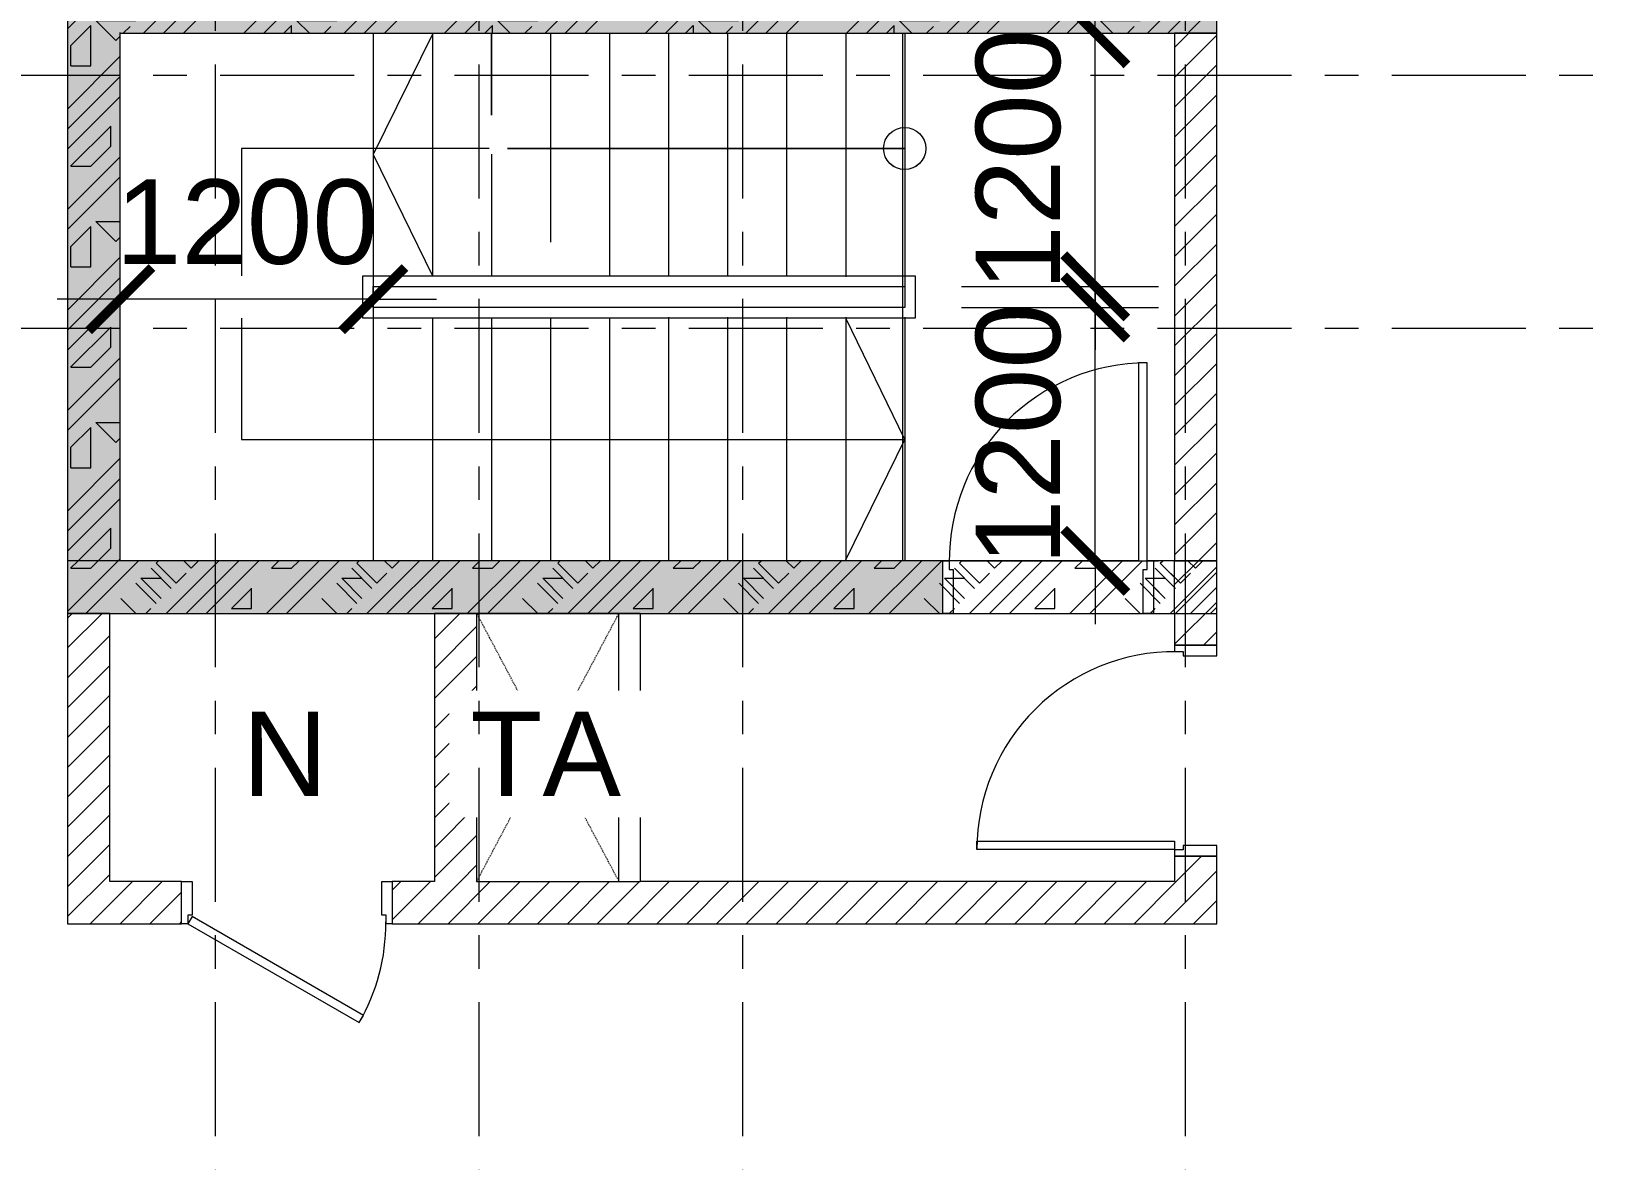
# Model space of a CAD drawing. Header units: millimetres. Extents: x -20201 to 105152, y -11216 to 48206.
# Drawn here: x 22580 to 30090, y 13963 to 19307 of the extents above; entities that cross this region are included whole.
import ezdxf

# ---------------------------------------------------------------- set-up
doc = ezdxf.new("R2010")
doc.units = ezdxf.units.MM
doc.linetypes.add('Dash', pattern=[6.35, 3.175, -3.175])
doc.linetypes.add('Grid Line', pattern=[22.225, 12.7, -3.175, 3.175, -3.175])
for name, color, linetype, lineweight in [('A-DETL-GENF', 31, 'Continuous', 5), ('A-DETL-GENF-HDLN', 161, 'Dash', 5), ('CHU', 181, 'Continuous', 5), ('CUA', 31, 'Continuous', 9), ('DIM', 1, 'Continuous', 5), ('HATCH-TUONG', 152, 'Continuous', 9), ('NET-CAT', 3, 'Continuous', 9), ('NET-THAY', 2, 'Continuous', 9), ('TRUC', 225, 'Continuous', 5)]:
    doc.layers.add(name, color=color, linetype=linetype, lineweight=lineweight)
doc.styles.add('Arial_2', font='arial_1.ttf', dxfattribs={"height": 400})
doc.styles.add('TA1', font='arial_1.ttf')
doc.dimstyles.new('D_200_KTx2', dxfattribs={"dimtxt": 400, "dimasz": 300, "dimexe": 300, "dimexo": 300, "dimgap": 160, "dimtad": 1, "dimdec": 0, "dimzin": 9, "dimtxsty": 'TA1', "dimblk": 'ARCHTICK', "dimcen": 1, "dimdle": 300, "dimclrd": 256, "dimclre": 256, "dimclrt": 7, "dimadec": 0, "dimazin": 0, "dimtfac": 1, "dimtdec": 0, "dimtix": 1, "dimtmove": 1, "dimatfit": 3, "dimldrblk": 'ARCHTICK', "dimfxl": 0, "dimtolj": 1, "dimtzin": 0, "dimlwd": -1, "dimlwe": -1, "dimarcsym": 0})
pattern_1 = [(45, (95.25, 0), (-476.246, 476.246), []), (45, (190.5, 0), (-476.246, 476.246), []), (45, (0, 0), (-476.246, 476.246), []), (45, (476.25, 0), (-476.246, 476.246), []), (45, (571.5, 0), (-476.246, 476.246), []), (0, (381, 95.25), (0, 952.5), [95.25, -857.25]), (0, (476.25, 190.5), (0, 952.5), [95.25, -857.25]), (45, (381, 95.25), (0, 952.491), [134.683, -1212.342]), (45, (476.25, 95.25), (0, 952.491), [134.683, -1212.342]), (0, (381, 95.25), (0, 952.5), [95.25, -857.25]), (90, (-95.25, 95.25), (-952.5, 6e-14), [95.25, -857.25]), (90, (0, 95.25), (-952.5, 6e-14), [190.5, -762]), (45, (-95.25, 190.5), (0, 952.491), [134.683, -1212.342]), (90, (762, 381), (-952.5, 6e-14), [95.25, -857.25]), (0, (666.75, 381), (0, 952.5), [95.25, -857.25]), (45, (666.75, 381), (0, 952.491), [134.683, -1212.342]), (0, (857.25, 95.25), (0, 952.5), [95.25, -857.25]), (0, (857.25, 571.5), (0, 952.5), [95.25, -857.25]), (90, (1047.75, 666.75), (-952.5, 6e-14), [95.25, -857.25]), (45, (857.25, 571.5), (0, 952.491), [269.367, -1077.658]), (45, (952.5, 571.5), (0, 952.491), [134.683, -1212.342]), (45, (1143, 762), (0, 952.491), [134.683, -1212.342]), (0, (1143, 857.25), (0, 952.5), [95.25, -857.25]), (90, (1143, 762), (-952.5, 6e-14), [95.25, -857.25]), (0, (476.25, 762), (0, 952.5), [95.25, -857.25]), (0, (666.75, 857.25), (0, 952.5), [95.25, -857.25]), (90, (571.5, 762), (-952.5, 6e-14), [95.25, -857.25]), (90, (666.75, 762), (-952.5, 6e-14), [95.25, -857.25]), (45, (476.25, 762), (0, 952.491), [134.683, -1212.342]), (45, (666.75, 762), (0, 952.491), [134.683, -1212.342]), (135, (119, 214.8), (-952.491, 6e-14), [134.683, -1212.342]), (135, (238.1, 333.4), (-952.491, 6e-14), [134.683, -1212.342]), (135, (309.56, 404.8), (-952.491, 6e-14), [134.683, -1212.342]), (135, (333.4, 428.6), (-952.491, 6e-14), [134.683, -1212.342]), (135, (381, 476.25), (-952.491, 6e-14), [134.683, -1212.342]), (135, (404.8, 500.06), (-952.491, 6e-14), [134.683, -1212.342]), (135, (476.25, 571.5), (-952.491, 6e-14), [134.683, -1212.342]), (135, (523.9, 619.1), (-952.491, 6e-14), [134.683, -1212.342]), (45, (119, 214.8), (0, 952.491), [95.25, -1251.775]), (45, (238.1, 333.4), (0, 952.491), [67.36, -1279.665]), (45, (404.8, 500.06), (0, 952.491), [67.36, -1279.665]), (45, (309.56, 595.3), (0, 952.491), [67.36, -1279.665]), (45, (476.25, 571.5), (0, 952.491), [67.36, -1279.665]), (45, (381, 666.75), (0, 952.491), [67.36, -1279.665]), (0, (24.2, 309.5), (0, 952.5), [190.043, -762.457]), (0, (238.1, 523.9), (0, 952.5), [95.25, -857.25])]
pattern_2 = [(45, (0, 0), (-70.71068, 70.71068), [])]

# ---------------------------------------------------------------- blocks, each defined once
blk = doc.blocks.new('THANG  BO 3 - THANG  BO 3-371141-MẶT BẰNG TẦNG 2-3')
at = {"layer": 'A-DETL-GENF'}
for p, q in [((0, 11.2), (0, 2503.4)), ((0, 8.2), (0, 2500.5)), ((1200, 2500), (1200, 0)), ((1480, 2496.4), (1200, 1925.5)), ((1480, 2500), (1480, 1350.2)), ((1760, 2500), (1760, 2111.2)), ((1760.1, 2111.3), (1760.1, 2500.1)), ((1760.1, 2500.1), (1760.1, 2111.3)), ((2040, 2500), (2040, 1509.1)), ((2320, 2500), (2320, 1350.2)), ((2600, 2500), (2600, 1350.2)), ((2880, 2500), (2880, 1350.2)), ((3160, 2500), (3160, 1350.2)), ((3440, 2500), (3440, 1346.1)), ((3720, 2500), (3720, 1296.1)), ((1749.9, 1953.7), (575.1, 1953.7)), ((575.1, 1953.7), (575.1, 1350.2)), ((3720, 1953.7), (1835.7, 1953.7)), ((1835.8, 1953.8), (3720, 1953.8)), ((3720, 1953.8), (1835.8, 1953.8)), ((1200, 1925.5), (1480, 1350.2)), ((1760, 1926.7), (1760, 1350.2)), ((1150, 1150.2), (1150, 1350.2)), ((1150, 1350.2), (3769.7, 1350.2)), ((1199.9, 1200.2), (1199.9, 1300.3)), ((1199.9, 1300.3), (3719.8, 1300.3)), ((3719.8, 1300.3), (3719.8, 1200.2)), ((3769.7, 1350.2), (3769.7, 1150.2)), ((575.1, 1150.2), (575.1, 575.2)), ((3769.7, 1150.2), (1150, 1150.2)), ((3719.8, 1200.2), (1199.9, 1200.2)), ((1480, 1150.2), (1480, 0)), ((1760, 1150.2), (1760, 0)), ((2040, 1150.2), (2040, 0)), ((2320, 1150.2), (2320, 0)), ((2600, 1153.8), (2600, 3.5)), ((2880, 1153.8), (2880, 3.5)), ((3160, 1153.8), (3160, 3.5)), ((3440, 1153.8), (3440, 4.3)), ((3720, 575.2), (3440, 1150.5)), ((3720, 1153.8), (3720, 3.5)), ((575.1, 575.2), (3720, 575.2)), ((3440, 4.3), (3720, 575.2))]:
    blk.add_line(p, q, dxfattribs=at)
for centre in [(3720, 1953.7), (3720.1, 1953.8), (3720.1, 1953.8)]:
    blk.add_circle(centre, 100, dxfattribs=at)
blk = doc.blocks.new('A$C18732D84')
at = {"layer": 'NET-CAT'}
h = blk.add_hatch(color=256, dxfattribs=at)
h.dxf.hatch_style = 1
h.paths.add_polyline_path([(5450, 10650), (5200, 10650), (5200, 9650), (5450, 9650)], flags=17)
h.paths.add_polyline_path([(5450, 12850), (5200, 12850), (5200, 11850), (5450, 11850)], flags=17)
h.paths.add_polyline_path([(5450, 8450), (5200, 8450), (5200, 7450), (5450, 7450)], flags=17)
h.paths.add_polyline_path([(5450, 6250), (5200, 6250), (5200, 5800), (3000, 5800), (3000, 14500), (5200, 14500), (5200, 14050), (5450, 14050), (5450, 14750), (2750, 14750), (2750, 7850), (2350, 7850), (2350, 7600), (2750, 7600), (2750, 5800), (950, 5800), (950, 7600), (1350, 7600), (1350, 7850), (700, 7850), (700, 5800), (0, 5800), (0, 0), (4150, 0), (4150, 250), (250, 250), (250, 2750), (5450, 2750), (5450, 3000), (3200, 3000), (3200, 3875), (2950, 3875), (2950, 3000), (250, 3000), (250, 5550), (2950, 5550), (2950, 5075), (3200, 5075), (3200, 5550), (5450, 5550)])
blk.add_lwpolyline([(700, 7850), (700, 5800), (0, 5800), (0, 0), (4150, 0), (4150, 250), (250, 250), (250, 2750), (5450, 2750), (5450, 3000), (3200, 3000), (3200, 3875), (2950, 3875), (2950, 3000), (250, 3000), (250, 5550), (2950, 5550), (2950, 5075), (3200, 5075), (3200, 5550), (5450, 5550), (5450, 6250)], dxfattribs=at)
blk = doc.blocks.new('ALC1807-ASCENT PLAZA-KET CAU 1_rvt-1-MẶT BẰNG TẦNG 1')
blk.add_blockref('A$C18732D84', (22750.5, 16549.9))
blk = doc.blocks.new('_ARCHTICK')
at = {"color": 0, "linetype": 'ByBlock', "const_width": 0.15}
blk.add_lwpolyline([(-0.5, -0.5), (0.5, 0.5)], dxfattribs=at)
blk = doc.blocks.new('*D69')
at = {"layer": 'Defpoints', "color": 0, "transparency": 16777216}
for p in [(26689, 18000.1), (27624.3, 18000.1), (26689, 16799.9)]:
    blk.add_point(p, dxfattribs=at)
at = {"layer": 'DIM', "transparency": 16777216}
for p, q in [((27624.3, 18000.1), (27624.3, 18300.1)), ((26989, 18000.1), (27924.3, 18000.1)), ((27624.3, 16799.9), (27624.3, 18000.1)), ((26989, 16799.9), (27924.3, 16799.9)), ((27624.3, 16799.9), (27624.3, 16499.9))]:
    blk.add_line(p, q, dxfattribs=at)
at = {"layer": 'DIM', "transparency": 16777216, "xscale": 300, "yscale": 300, "zscale": 300}
for p, rotation in [((27624.3, 18000.1), 270), ((27624.3, 16799.9), 90)]:
    blk.add_blockref('_ARCHTICK', p, dxfattribs=dict(at, rotation=rotation))
at = {"layer": 'DIM', "color": 7, "transparency": 16777216, "insert": (27260.1, 17400), "char_height": 400, "attachment_point": 5, "rotation": 90, "style": 'TA1'}
blk.add_mtext('\\A1;1200', dxfattribs=at)
blk = doc.blocks.new('*D70')
at = {"layer": 'Defpoints', "color": 0, "transparency": 16777216}
for p in [(26689, 19299.9), (27624.3, 19299.9), (26689, 18100.3)]:
    blk.add_point(p, dxfattribs=at)
at = {"layer": 'DIM', "transparency": 16777216}
for p, q in [((27624.3, 19299.9), (27624.3, 19599.9)), ((26989, 19299.9), (27924.3, 19299.9)), ((27624.3, 18100.3), (27624.3, 19299.9)), ((26989, 18100.3), (27924.3, 18100.3)), ((27624.3, 18100.3), (27624.3, 17800.3))]:
    blk.add_line(p, q, dxfattribs=at)
at = {"layer": 'DIM', "transparency": 16777216, "xscale": 300, "yscale": 300, "zscale": 300}
for p, rotation in [((27624.3, 19299.9), 270), ((27624.3, 18100.3), 90)]:
    blk.add_blockref('_ARCHTICK', p, dxfattribs=dict(at, rotation=rotation))
at = {"layer": 'DIM', "color": 7, "transparency": 16777216, "insert": (27260.1, 18700.1), "char_height": 400, "attachment_point": 5, "rotation": 90, "style": 'TA1'}
blk.add_mtext('\\A1;1200', dxfattribs=at)
blk = doc.blocks.new('*D71')
at = {"layer": 'Defpoints', "color": 0, "transparency": 16777216}
for p in [(23000.5, 18039.9), (23000.5, 18039.9), (24200.5, 18039.9)]:
    blk.add_point(p, dxfattribs=at)
at = {"layer": 'DIM', "transparency": 16777216}
for p, q in [((23000.5, 18039.9), (22700.5, 18039.9)), ((24200.5, 18039.9), (23000.5, 18039.9)), ((24200.5, 18039.9), (24500.5, 18039.9))]:
    blk.add_line(p, q, dxfattribs=at)
at = {"layer": 'DIM', "transparency": 16777216, "xscale": 300, "yscale": 300, "zscale": 300}
blk.add_blockref('_ARCHTICK', (23000.5, 18039.9), dxfattribs=at)
at = {"layer": 'DIM', "transparency": 16777216, "xscale": 300, "yscale": 300, "zscale": 300, "rotation": 180}
blk.add_blockref('_ARCHTICK', (24200.5, 18039.9), dxfattribs=at)
at = {"layer": 'DIM', "color": 7, "transparency": 16777216, "insert": (23600.5, 18404.2), "char_height": 400, "attachment_point": 5, "style": 'TA1'}
blk.add_mtext('\\A1;1200', dxfattribs=at)
blk = doc.blocks.new('CUA 1 CANH MO - 2 - Type 1000-537967-MẶT BẰNG TẦNG 2')
at = {"layer": 'CUA', "lineweight": 5}
for p, q in [((-398.5, -127.3), (-398.5, 122.7)), ((-398.5, 122.7), (-348.5, 122.7)), ((-348.5, 122.7), (-348.5, -86.3)), ((551.5, 122.7), (601.5, 122.7)), ((551.5, -86.3), (551.5, 122.7)), ((601.5, 122.7), (601.5, -127.3)), ((-368.5, -127.3), (-398.5, -127.3)), ((-368.5, -86.3), (-368.5, -127.3)), ((-348.5, -86.3), (-368.5, -86.3)), ((571.5, -86.3), (551.5, -86.3)), ((571.5, -127.3), (571.5, -86.3)), ((601.5, -127.3), (571.5, -127.3))]:
    blk.add_line(p, q, dxfattribs=at)
at = {"layer": 'CUA'}
for p, q in [((-327.5, -127.3), (-367.5, -127.3)), ((-367.5, -127.3), (-367.5, -1065.3)), ((-327.5, -1065.3), (-327.5, -127.3)), ((-367.5, -1065.3), (-327.5, -1065.3))]:
    blk.add_line(p, q, dxfattribs=at)
at = {"layer": 'CUA', "lineweight": 5}
blk.add_arc((-367.5, -127.3), 938, 270, 0.5, dxfattribs=at)
blk = doc.blocks.new('CUA 1 CANH MO - 2 - Type 1000-549301-MẶT BẰNG TẦNG 2')
at = {"layer": 'CUA'}
for p, q in [((-367.5, 1040.3), (-327.5, 1040.3)), ((-367.5, 102.3), (-367.5, 1040.3)), ((-327.5, 1040.3), (-327.5, 102.3)), ((-327.5, 102.3), (-367.5, 102.3))]:
    blk.add_line(p, q, dxfattribs=at)
at = {"layer": 'CUA', "lineweight": 5}
for p, q in [((-368.5, 102.3), (-398.5, 102.3)), ((-398.5, 102.3), (-398.5, -97.7)), ((-368.5, 61.3), (-368.5, 102.3)), ((601.5, 102.3), (571.5, 102.3)), ((571.5, 102.3), (571.5, 61.3)), ((601.5, -97.7), (601.5, 102.3)), ((-348.5, 61.3), (-368.5, 61.3)), ((-348.5, -97.7), (-348.5, 61.3)), ((571.5, 61.3), (551.5, 61.3)), ((551.5, 61.3), (551.5, -97.7)), ((-398.5, -97.7), (-348.5, -97.7)), ((551.5, -97.7), (601.5, -97.7))]:
    blk.add_line(p, q, dxfattribs=at)
blk.add_arc((-367.5, 102.3), 938, 359.5, 90, dxfattribs=at)
blk = doc.blocks.new('CUA 1 CANH MO - 2 - Type 1000-817491-MẶT BẰNG TẦNG 2')
at = {"layer": 'CUA', "lineweight": 5}
for p, q in [((-398.5, -102.3), (-398.5, 97.7)), ((-398.5, 97.7), (-348.5, 97.7)), ((-348.5, 97.7), (-348.5, -61.3)), ((551.5, 97.7), (601.5, 97.7)), ((551.5, -61.3), (551.5, 97.7)), ((601.5, 97.7), (601.5, -102.3)), ((-368.5, -61.3), (-368.5, -102.3)), ((-348.5, -61.3), (-368.5, -61.3)), ((571.5, -61.3), (551.5, -61.3)), ((571.5, -102.3), (571.5, -61.3)), ((-368.5, -102.3), (-398.5, -102.3)), ((601.5, -102.3), (571.5, -102.3))]:
    blk.add_line(p, q, dxfattribs=at)
at = {"layer": 'CUA'}
for p, q in [((-347.5, -67.6), (-367.5, -102.3)), ((464.8, -536.6), (-347.5, -67.6)), ((-367.5, -102.3), (444.8, -571.3)), ((444.8, -571.3), (464.8, -536.6))]:
    blk.add_line(p, q, dxfattribs=at)
at = {"layer": 'CUA', "lineweight": 5}
blk.add_arc((-367.5, -102.3), 938, 330, 0.5, dxfattribs=at)
blk = doc.blocks.new('Family1 - Family1-817804-MẶT BẰNG TẦNG 2')
at = {"layer": 'A-DETL-GENF', "color": 7}
for p, q in [((1270, 675), (0, 675)), ((0, 675), (0, 0)), ((1270, 0), (1270, 675)), ((0, 0), (1270, 0))]:
    blk.add_line(p, q, dxfattribs=at)
at = {"layer": 'A-DETL-GENF-HDLN', "color": 7}
for p, q in [((0, 675), (1270, 0.8)), ((0, 0), (1270, 674.2))]:
    blk.add_line(p, q, dxfattribs=at)

msp = doc.modelspace()

# ---------------------------------------------------------------- hatches: boundary and pattern name
at = {"layer": 'HATCH-TUONG', "lineweight": 5}
h = msp.add_hatch(dxfattribs=at)
h.set_pattern_fill('FP_1', color=256, style=0, pattern_type=2)
h.set_pattern_definition(pattern_1)
h.paths.add_polyline_path([(22750.5, 16799.9), (23000.5, 16799.9), (23000.5, 22199.9), (22750.5, 22199.9), (22750.5, 18132)], flags=0)
h = msp.add_hatch(dxfattribs=at)
h.set_pattern_fill('FP_1', color=256, style=0, pattern_type=2)
h.set_pattern_definition(pattern_1)
h.paths.add_polyline_path([(28200.5, 19299.9), (28200.5, 19549.9), (23000.5, 19549.9), (23000.5, 19299.9), (27490.6, 19299.9)], flags=0)
h = msp.add_hatch(dxfattribs=at)
h.set_pattern_fill('FP_2', color=256, style=0, pattern_type=2)
h.set_pattern_definition(pattern_2)
h.paths.add_polyline_path([(28200.5, 16799.9), (28200.5, 19299.9), (28000.5, 19299.9), (28000.5, 16799.9)], flags=0)
h = msp.add_hatch(dxfattribs=at)
h.set_pattern_fill('FP_1', color=256, style=0, pattern_type=2)
h.set_pattern_definition(pattern_1)
h.paths.add_polyline_path([(28200.5, 16549.9), (28200.5, 16799.9), (22750.5, 16799.9), (22750.5, 16549.9), (27490.6, 16549.9)], flags=0)
h = msp.add_hatch(dxfattribs=at)
h.set_pattern_fill('FP_1', color=256, style=0, pattern_type=2)
h.set_pattern_definition(pattern_1)
h.paths.add_polyline_path([(28000.5, 16549.9), (28000.5, 16799.9), (27900.5, 16799.9), (27900.5, 16549.9)], flags=0)
h.paths.add_polyline_path([(26900.5, 16549.9), (26900.5, 16799.9), (22750.5, 16799.9), (22750.5, 16549.9), (25465.5, 16549.9)], flags=0)
h = msp.add_hatch(dxfattribs=at)
h.set_pattern_fill('FP_2', color=256, style=0, pattern_type=2)
h.set_pattern_definition(pattern_2)
h.paths.add_polyline_path([(28200.5, 15279.9), (28200.5, 15399.9), (28000.5, 15399.9), (28000.5, 15279.9)], flags=0)
h.paths.add_polyline_path([(28200.5, 16399.9), (28200.5, 16799.9), (28000.5, 16799.9), (28000.5, 16399.9)], flags=0)
h = msp.add_hatch(dxfattribs=at)
h.set_pattern_fill('FP_2', color=256, style=0, pattern_type=2)
h.set_pattern_definition(pattern_2)
h.paths.add_polyline_path([(22950.5, 15079.9), (22950.5, 16549.9), (22750.5, 16549.9), (22750.5, 15079.9)], flags=0)
h = msp.add_hatch(dxfattribs=at)
h.set_pattern_fill('FP_2', color=256, style=0, pattern_type=2)
h.set_pattern_definition(pattern_2)
h.paths.add_polyline_path([(24637.4, 15279.9), (24690.5, 15279.9), (24690.5, 16549.9), (24490.5, 16549.9), (24490.5, 15279.9)], flags=0)
h = msp.add_hatch(dxfattribs=at)
h.set_pattern_fill('FP_2', color=256, style=0, pattern_type=2)
h.set_pattern_definition(pattern_2)
h.paths.add_polyline_path([(28200.5, 15079.9), (28200.5, 15279.9), (24290.5, 15279.9), (24290.5, 15079.9), (27490.6, 15079.9)], flags=0)
h.paths.add_polyline_path([(23290.5, 15079.9), (23290.5, 15279.9), (22950.5, 15279.9), (22950.5, 15079.9)], flags=0)

# ---------------------------------------------------------------- linework, layer by layer
at = {"layer": 'NET-CAT'}
for p, q in [((23000.5, 19299.9), (28200.5, 19299.9)), ((23000.5, 16799.9), (23000.5, 19299.9)), ((28000.5, 19299.9), (28000.5, 16799.9)), ((28200.5, 19299.9), (28000.5, 19299.9)), ((28200.5, 16799.9), (28200.5, 19299.9)), ((26900.5, 16799.9), (22750.5, 16799.9)), ((22750.5, 16799.9), (22750.5, 16549.9)), ((27829.5, 16799.9), (23000.5, 16799.9)), ((26900.5, 16549.9), (26900.5, 16799.9)), ((28200.5, 16799.9), (27869.5, 16799.9)), ((28000.5, 16799.9), (27900.5, 16799.9)), ((27900.5, 16799.9), (27900.5, 16549.9)), ((28000.5, 16799.9), (28200.5, 16799.9)), ((28200.5, 16799.9), (28000.5, 16799.9)), ((28200.5, 16399.9), (28200.5, 16799.9)), ((22750.5, 16549.9), (22750.5, 15079.9)), ((22950.5, 16549.9), (24490.5, 16549.9)), ((22950.5, 15279.9), (22950.5, 16549.9)), ((24490.5, 16549.9), (24490.5, 15279.9)), ((25465.5, 16549.9), (28200.5, 16549.9)), ((25465.5, 16549.9), (26900.5, 16549.9)), ((27900.5, 16549.9), (28000.5, 16549.9)), ((28000.5, 16549.9), (28000.5, 16399.9)), ((28000.5, 16399.9), (28200.5, 16399.9)), ((28000.5, 15399.9), (28000.5, 15279.9)), ((28200.5, 15399.9), (28000.5, 15399.9)), ((28200.5, 15279.9), (28200.5, 15399.9)), ((23290.5, 15279.9), (22950.5, 15279.9)), ((23290.5, 15079.9), (23290.5, 15279.9)), ((24490.5, 15279.9), (24290.5, 15279.9)), ((24290.5, 15279.9), (24290.5, 15079.9)), ((28000.5, 15279.9), (25465.5, 15279.9)), ((28200.5, 15079.9), (28200.5, 15279.9)), ((22750.5, 15079.9), (22950.5, 15079.9)), ((22950.5, 15079.9), (23290.5, 15079.9)), ((24290.5, 15079.9), (28200.5, 15079.9))]:
    msp.add_line(p, q, dxfattribs=at)
at = {"layer": 'NET-CAT', "lineweight": 15}
for p, q in [((28000.5, 16549.9), (28000.5, 16799.9)), ((22950.5, 16549.9), (22750.5, 16549.9)), ((24690.5, 16549.9), (24490.5, 16549.9))]:
    msp.add_line(p, q, dxfattribs=at)
at = {"layer": 'NET-THAY', "color": 250}
msp.add_line((26710.5, 19299.9), (26710.5, 16799.9), dxfattribs=at)
at = {"layer": 'NET-THAY', "color": 10, "lineweight": 15}
for p, q in [((25465.5, 16549.9), (25365.5, 16549.9)), ((25465.5, 16549.9), (25465.5, 15279.9)), ((25365.5, 15279.9), (25465.5, 15279.9))]:
    msp.add_line(p, q, dxfattribs=at)
at = {"layer": 'TRUC', "linetype": 'Grid Line', "ltscale": 50}
for p, q in [((25950.5, 43599.9), (25950.5, -4500.1)), ((28050.5, 43599.9), (28050.5, -7167.6)), ((43000.5, 19099.9), (-12092.4, 19099.9)), ((43000.5, 17899.9), (-14407, 17899.9))]:
    msp.add_line(p, q, dxfattribs=at)

# ---------------------------------------------------------------- block references
at = {"color": 10, "lineweight": 15}
for name, p, rotation in [('CUA 1 CANH MO - 2 - Type 1000-537967-MẶT BẰNG TẦNG 2', (27502, 16672.7), 180), ('CUA 1 CANH MO - 2 - Type 1000-549301-MẶT BẰNG TẦNG 2', (28102.8, 15798.5), 90)]:
    msp.add_blockref(name, p, dxfattribs=dict(at, rotation=rotation))
at = {"lineweight": 5, "rotation": 90}
msp.add_blockref('Family1 - Family1-817804-MẶT BẰNG TẦNG 2', (25365.5, 15279.9), dxfattribs=at)
at = {"color": 10, "lineweight": 15}
msp.add_blockref('CUA 1 CANH MO - 2 - Type 1000-817491-MẶT BẰNG TẦNG 2', (23689.1, 15182.2), dxfattribs=at)
at = {"layer": 'A-DETL-GENF'}
msp.add_blockref('THANG  BO 3 - THANG  BO 3-371141-MẶT BẰNG TẦNG 2-3', (23000.5, 16799.9), dxfattribs=at)

# ---------------------------------------------------------------- texts
at = {"layer": 'CHU', "color": 7, "insert": (23579.8, 16084.6), "char_height": 400, "width": 428.24, "attachment_point": 1, "line_spacing_factor": 0.936439, "style": 'Arial_2', "bg_fill": 3, "box_fill_scale": 1.25, "bg_fill_color": 256, "bg_fill_true_color": 13158600, "bg_fill_transparency": 0}
msp.add_mtext('\\pt2540,5080,7620,10160,12700,15240,17780,20320,22860,25400,27940,30480,33020,35560,38100,40640,43180,45720,48260,50800,53340,55880,58420,60960,63500,66040,68580,71120,73660,76200,78740,81280;N', dxfattribs=at)

# ---------------------------------------------------------------- dimensions: what is measured, and where the dimension line sits
at = {"layer": 'DIM'}
for base, p1, p2, picture, middle in [((27624.3, 19299.9), (26689, 18100.3), (26689, 19299.9), '*D70', (27260.1, 18700.1)), ((27624.3, 18000.1), (26689, 16799.9), (26689, 18000.1), '*D69', (27260.1, 17400))]:
    dim = msp.add_linear_dim(base=base, p1=p1, p2=p2, angle=90, dimstyle='D_200_KTx2', dxfattribs=at)
    dim.commit()
    dim.dimension.update_dxf_attribs({"geometry": picture, "text_midpoint": middle})
dim = msp.add_linear_dim(base=(23000.5, 18039.9), p1=(24200.5, 18039.9), p2=(23000.5, 18039.9), dimstyle='D_200_KTx2', dxfattribs=at)
dim.commit()
dim.dimension.update_dxf_attribs({"geometry": '*D71', "text_midpoint": (23600.5, 18404.2)})

# ---------------------------------------------------------------- next in the draw order: linework, layer by layer
at = {"layer": 'TRUC', "linetype": 'Grid Line', "ltscale": 50}
msp.add_line((23450.5, 43599.9), (23450.5, -4500.1), dxfattribs=at)

# ---------------------------------------------------------------- next in the draw order: texts
at = {"layer": 'CHU', "color": 7, "insert": (24661.2, 16084.6), "char_height": 400, "width": 749.42, "attachment_point": 1, "line_spacing_factor": 0.936439, "style": 'Arial_2', "bg_fill": 3, "box_fill_scale": 1.25, "bg_fill_color": 256, "bg_fill_true_color": 13158600, "bg_fill_transparency": 0}
msp.add_mtext('\\pt2540,5080,7620,10160,12700,15240,17780,20320,22860,25400,27940,30480,33020,35560,38100,40640,43180,45720,48260,50800,53340,55880,58420,60960,63500,66040,68580,71120,73660,76200,78740,81280;TA', dxfattribs=at)

# ---------------------------------------------------------------- next in the draw order: linework, layer by layer
at = {"layer": 'TRUC', "linetype": 'Grid Line', "ltscale": 50}
msp.add_line((24700.5, 43599.9), (24700.5, -7167.6), dxfattribs=at)

# ---------------------------------------------------------------- next in the draw order: block references
at = {"lineweight": 5}
msp.add_blockref('ALC1807-ASCENT PLAZA-KET CAU 1_rvt-1-MẶT BẰNG TẦNG 1', (0, 0), dxfattribs=at)

doc.saveas('drawing.dxf')
